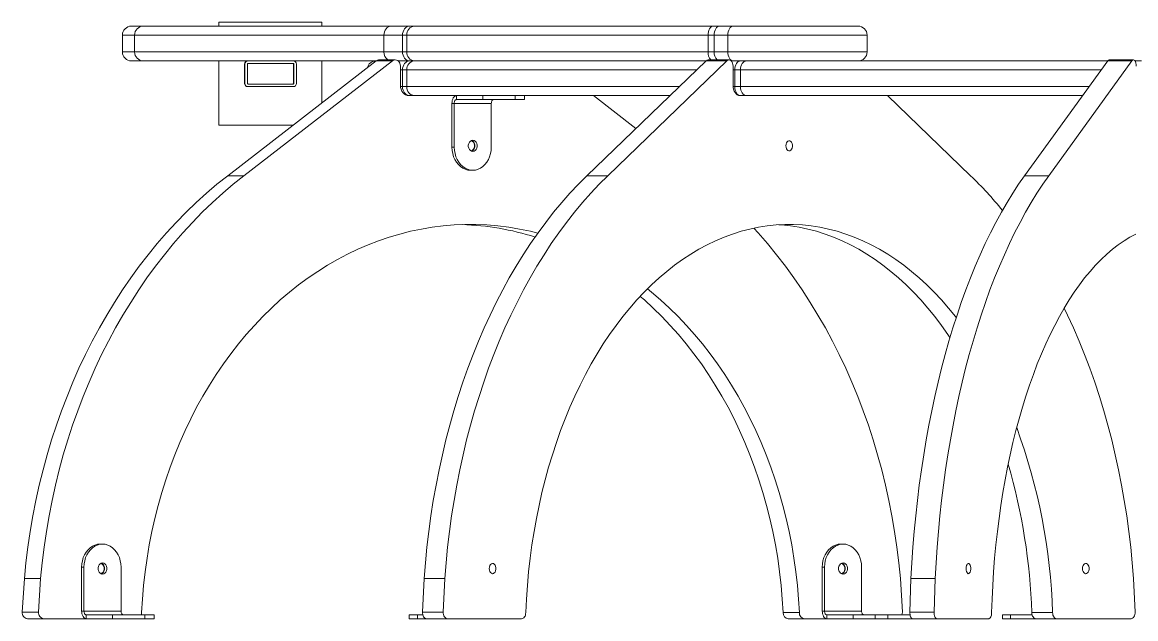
# Model space of a CAD drawing. Header units: millimetres. Extents: x -4714 to 4317, y -5309 to 4445.
# Drawn here: x -3223 to -2358, y 2419 to 2882 of the extents above; entities that cross this region are included whole.
import ezdxf

# ---------------------------------------------------------------- set-up
doc = ezdxf.new("R2010")
doc.units = ezdxf.units.MM

msp = doc.modelspace()

# ---------------------------------------------------------------- linework, layer by layer
at = {"color": 7, "linetype": 'Continuous', "lineweight": 15}
for p, q in [((-3070.365, 2879.131), (-3070.365, 2882.132)), ((-3070.365, 2882.132), (-3070.363, 2882.132)), ((-3070.363, 2879.131), (-3070.363, 2882.132)), ((-3070.363, 2882.132), (-2990.363, 2882.132)), ((-2990.363, 2882.132), (-2990.363, 2879.131)), ((-3138.258, 2879.131), (-3128.992, 2879.131)), ((-3128.992, 2879.131), (-2936.414, 2879.131)), ((-2936.414, 2879.131), (-2922.029, 2879.131)), ((-2922.029, 2879.131), (-2918.357, 2879.131)), ((-2918.357, 2879.131), (-2686.148, 2879.131)), ((-2686.148, 2879.131), (-2681.053, 2879.131)), ((-2681.053, 2879.131), (-2670.398, 2879.131)), ((-2670.398, 2879.131), (-2573.597, 2879.131)), ((-3145.258, 2872.132), (-3145.258, 2859.132)), ((-3135.874, 2872.132), (-3145.258, 2872.132)), ((-2942.014, 2872.132), (-3135.874, 2872.132)), ((-3135.874, 2872.132), (-3135.874, 2859.132)), ((-2927.629, 2872.132), (-2942.014, 2872.132)), ((-2942.014, 2872.132), (-2942.014, 2859.132)), ((-2924.252, 2872.132), (-2927.629, 2872.132)), ((-2927.629, 2872.132), (-2927.629, 2859.132)), ((-2690.223, 2872.132), (-2924.252, 2872.132)), ((-2924.252, 2872.132), (-2924.252, 2859.132)), ((-2685.538, 2872.132), (-2690.223, 2872.132)), ((-2690.223, 2872.132), (-2690.223, 2859.132)), ((-2674.883, 2872.132), (-2685.538, 2872.132)), ((-2685.538, 2872.132), (-2685.538, 2859.132)), ((-2674.883, 2872.132), (-2674.883, 2859.132)), ((-2674.883, 2872.132), (-2566.597, 2872.132)), ((-2566.597, 2859.132), (-2566.597, 2872.132)), ((-3145.258, 2859.132), (-3135.874, 2859.132)), ((-3135.874, 2859.132), (-2942.014, 2859.132)), ((-2942.014, 2859.132), (-2927.629, 2859.132)), ((-2927.629, 2859.132), (-2924.252, 2859.132)), ((-2924.252, 2859.132), (-2690.223, 2859.132)), ((-2690.223, 2859.132), (-2685.538, 2859.132)), ((-2685.538, 2859.132), (-2674.883, 2859.132)), ((-2674.883, 2859.132), (-2566.597, 2859.132)), ((-3128.992, 2852.132), (-3138.258, 2852.132)), ((-2947.97, 2852.132), (-3128.992, 2852.132)), ((-3070.365, 2802.131), (-3070.365, 2852.132)), ((-3070.363, 2802.131), (-3070.363, 2852.132)), ((-2947.993, 2852.113), (-3063.472, 2762.873)), ((-2935.392, 2852.113), (-3050.87, 2762.873)), ((-3050.034, 2849.631), (-3050.363, 2849.631)), ((-3050.363, 2849.631), (-3050.363, 2834.631)), ((-3050.034, 2849.631), (-3050.034, 2834.631)), ((-3048.034, 2849.631), (-3048.034, 2834.631)), ((-3012.534, 2850.131), (-3047.534, 2850.131)), ((-3012.034, 2849.631), (-3012.363, 2849.631)), ((-3012.363, 2834.631), (-3012.363, 2849.631)), ((-3012.034, 2834.631), (-3012.034, 2849.631)), ((-3010.034, 2834.631), (-3010.034, 2849.631)), ((-2990.363, 2852.132), (-2990.363, 2819.37)), ((-2947.993, 2852.113), (-2935.392, 2852.113)), ((-2933.212, 2852.92), (-2945.813, 2852.92)), ((-2922.029, 2852.132), (-2931.056, 2852.132)), ((-2929.212, 2847.92), (-2929.212, 2833.131)), ((-2918.357, 2852.132), (-2922.029, 2852.132)), ((-2691.771, 2852.132), (-2918.357, 2852.132)), ((-2691.789, 2852.113), (-2784.279, 2762.873)), ((-2675.666, 2852.113), (-2768.156, 2762.873)), ((-2691.789, 2852.113), (-2675.666, 2852.113)), ((-2673.92, 2852.92), (-2690.044, 2852.92)), ((-2670.398, 2852.132), (-2672.193, 2852.132)), ((-2672.193, 2852.132), (-2664.971, 2852.132)), ((-2670.716, 2847.92), (-2670.716, 2833.131)), ((-2664.971, 2852.132), (-2660.181, 2852.132)), ((-2660.181, 2852.132), (-2379.622, 2852.132)), ((-2379.635, 2852.113), (-2444.188, 2762.873)), ((-2360.852, 2852.113), (-2425.405, 2762.873)), ((-2379.635, 2852.113), (-2360.852, 2852.113)), ((-2359.633, 2852.92), (-2378.417, 2852.92)), ((-2358.428, 2852.132), (-2353.332, 2852.132)), ((-2927.629, 2845.131), (-2929.212, 2845.131)), ((-2924.252, 2845.131), (-2927.629, 2845.131)), ((-2927.629, 2832.132), (-2927.629, 2845.131)), ((-2924.252, 2845.131), (-2924.252, 2832.132)), ((-2699.025, 2845.131), (-2924.252, 2845.131)), ((-2669.456, 2845.131), (-2670.716, 2845.131)), ((-2665.051, 2845.131), (-2669.456, 2845.131)), ((-2669.456, 2832.132), (-2669.456, 2845.131)), ((-2665.051, 2845.131), (-2665.051, 2832.132)), ((-2384.685, 2845.131), (-2665.051, 2845.131)), ((-3050.034, 2834.631), (-3050.363, 2834.631)), ((-3047.534, 2832.132), (-3047.863, 2832.132)), ((-3047.534, 2834.132), (-3012.534, 2834.132)), ((-3047.534, 2832.132), (-3012.534, 2832.132)), ((-3012.034, 2834.631), (-3012.363, 2834.631)), ((-2929.162, 2832.132), (-2927.629, 2832.132)), ((-2927.629, 2832.132), (-2924.252, 2832.132)), ((-2924.252, 2832.132), (-2712.498, 2832.132)), ((-2670.676, 2832.132), (-2669.456, 2832.132)), ((-2669.456, 2832.132), (-2665.051, 2832.132)), ((-2665.051, 2832.132), (-2394.089, 2832.132)), ((-2922.029, 2825.131), (-2922.884, 2825.131)), ((-2885.615, 2825.131), (-2922.814, 2825.131)), ((-2918.357, 2825.131), (-2922.029, 2825.131)), ((-2719.753, 2825.131), (-2918.357, 2825.131)), ((-2885.615, 2825.131), (-2885.615, 2822.131)), ((-2865.213, 2825.131), (-2885.615, 2825.131)), ((-2865.213, 2822.131), (-2885.615, 2822.131)), ((-2865.213, 2825.131), (-2840.012, 2825.131)), ((-2865.213, 2822.131), (-2865.213, 2825.131)), ((-2840.012, 2822.131), (-2865.213, 2822.131)), ((-2840.012, 2825.131), (-2840.012, 2822.131)), ((-2840.012, 2825.131), (-2832.814, 2825.131)), ((-2832.814, 2822.131), (-2840.012, 2822.131)), ((-2832.814, 2822.131), (-2832.814, 2825.131)), ((-2826.817, 2825.131), (-2832.814, 2825.131)), ((-2779.325, 2825.131), (-2746.247, 2799.569)), ((-2664.971, 2825.131), (-2665.648, 2825.131)), ((-2588.705, 2825.131), (-2665.592, 2825.131)), ((-2660.181, 2825.131), (-2664.971, 2825.131)), ((-2399.153, 2825.131), (-2660.181, 2825.131)), ((-2550.668, 2825.131), (-2486.142, 2762.873)), ((-2399.55, 2825.131), (-2399.55, 2824.582)), ((-2399.55, 2825.131), (-2399.153, 2825.131)), ((-2887.415, 2819.131), (-2889.215, 2819.131)), ((-2889.215, 2819.131), (-2889.215, 2785.131)), ((-2858.616, 2819.131), (-2887.415, 2819.131)), ((-2887.415, 2819.131), (-2887.415, 2785.131)), ((-2858.616, 2819.131), (-2858.616, 2785.131)), ((-3070.365, 2802.131), (-3070.363, 2802.131)), ((-3012.67, 2802.131), (-3070.363, 2802.131)), ((-2889.215, 2785.131), (-2887.415, 2785.131)), ((-3063.472, 2762.873), (-3050.87, 2762.873)), ((-2873.015, 2767.131), (-2874.816, 2767.131)), ((-2784.279, 2762.873), (-2768.156, 2762.873)), ((-2444.188, 2762.873), (-2425.405, 2762.873)), ((-3160.769, 2476.652), (-3162.569, 2476.652)), ((-2585.263, 2476.652), (-2587.063, 2476.652)), ((-3176.968, 2424.652), (-3176.968, 2458.652)), ((-3175.168, 2458.652), (-3176.968, 2458.652)), ((-3175.168, 2424.652), (-3175.168, 2458.652)), ((-3146.369, 2424.652), (-3146.369, 2458.652)), ((-2599.662, 2458.652), (-2601.462, 2458.652)), ((-2601.462, 2424.652), (-2601.462, 2458.652)), ((-2599.662, 2424.652), (-2599.662, 2458.652)), ((-2570.863, 2424.652), (-2570.863, 2458.652)), ((-3221.497, 2449.797), (-3223.065, 2423.875)), ((-3221.497, 2449.797), (-3208.895, 2449.797)), ((-3208.895, 2449.797), (-3210.464, 2423.875)), ((-2910.845, 2449.797), (-2912.101, 2423.875)), ((-2910.845, 2449.797), (-2894.722, 2449.797)), ((-2894.722, 2449.797), (-2895.978, 2423.875)), ((-2540.736, 2449.797), (-2539.168, 2423.875)), ((-2532.525, 2449.797), (-2533.402, 2423.875)), ((-2532.525, 2449.797), (-2513.742, 2449.797)), ((-2513.742, 2449.797), (-2514.619, 2423.875)), ((-2359.576, 2449.797), (-2358.32, 2423.875)), ((-3223.065, 2423.875), (-3210.464, 2423.875)), ((-3176.968, 2424.652), (-3175.168, 2424.652)), ((-3175.168, 2424.652), (-3146.369, 2424.652)), ((-2912.101, 2423.875), (-2895.978, 2423.875)), ((-2631.85, 2423.365), (-2619.249, 2423.365)), ((-2601.462, 2424.652), (-2599.662, 2424.652)), ((-2599.662, 2424.652), (-2570.863, 2424.652)), ((-2533.402, 2423.875), (-2514.619, 2423.875)), ((-2438.582, 2423.365), (-2422.459, 2423.365)), ((-3219.069, 2418.652), (-3206.468, 2418.652)), ((-3206.468, 2418.652), (-3173.368, 2418.652)), ((-3173.368, 2421.652), (-3173.368, 2418.652)), ((-3152.966, 2421.652), (-3173.368, 2421.652)), ((-3152.966, 2418.652), (-3173.368, 2418.652)), ((-3152.966, 2418.652), (-3152.966, 2421.652)), ((-3152.966, 2421.652), (-3127.765, 2421.652)), ((-3127.765, 2418.652), (-3152.966, 2418.652)), ((-3127.765, 2418.652), (-3127.765, 2421.652)), ((-3127.765, 2421.652), (-3120.566, 2421.652)), ((-3120.566, 2418.652), (-3127.765, 2418.652)), ((-3120.566, 2418.652), (-3120.566, 2421.652)), ((-2922.452, 2421.652), (-2922.452, 2418.652)), ((-2922.452, 2421.652), (-2915.985, 2421.652)), ((-2915.985, 2418.652), (-2922.452, 2418.652)), ((-2915.985, 2421.652), (-2915.985, 2418.652)), ((-2915.985, 2421.652), (-2911.837, 2421.652)), ((-2915.985, 2418.652), (-2908.901, 2418.652)), ((-2908.901, 2418.652), (-2892.777, 2418.652)), ((-2892.777, 2418.652), (-2835.037, 2418.652)), ((-2615.256, 2418.652), (-2627.857, 2418.652)), ((-2597.862, 2418.652), (-2615.256, 2418.652)), ((-2597.862, 2421.652), (-2597.862, 2418.652)), ((-2577.46, 2421.652), (-2597.862, 2421.652)), ((-2577.46, 2418.652), (-2597.862, 2418.652)), ((-2577.46, 2418.652), (-2577.46, 2421.652)), ((-2577.46, 2421.652), (-2560.406, 2421.652)), ((-2560.406, 2418.652), (-2577.46, 2418.652)), ((-2560.406, 2421.652), (-2560.406, 2418.652)), ((-2560.406, 2421.652), (-2550.455, 2421.652)), ((-2550.455, 2418.652), (-2560.406, 2418.652)), ((-2550.455, 2421.652), (-2550.455, 2418.652)), ((-2550.455, 2421.652), (-2533.218, 2421.652)), ((-2550.455, 2418.652), (-2531.168, 2418.652)), ((-2531.168, 2418.652), (-2512.385, 2418.652)), ((-2512.385, 2418.652), (-2472.085, 2418.652)), ((-2461.515, 2421.652), (-2461.515, 2418.652)), ((-2461.515, 2421.652), (-2455.047, 2421.652)), ((-2455.047, 2418.652), (-2461.515, 2418.652)), ((-2455.047, 2421.652), (-2455.047, 2418.652)), ((-2455.047, 2421.652), (-2438.32, 2421.652)), ((-2455.047, 2418.652), (-2435.384, 2418.652)), ((-2419.261, 2418.652), (-2435.384, 2418.652)), ((-2361.52, 2418.652), (-2419.261, 2418.652))]:
    msp.add_line(p, q, dxfattribs=at)
at = {"color": 7, "linetype": 'Continuous', "lineweight": 15, "flags": 128}
for points in [[(-2942.014, 2872.132), (-2941.906, 2873.497), (-2941.587, 2874.81), (-2941.07, 2876.02), (-2940.374, 2877.081), (-2939.525, 2877.952), (-2938.557, 2878.599), (-2937.506, 2878.997), (-2936.414, 2879.131)], [(-2927.629, 2872.132), (-2927.521, 2873.497), (-2927.202, 2874.81), (-2926.685, 2876.02), (-2925.989, 2877.081), (-2925.14, 2877.952), (-2924.172, 2878.599), (-2923.121, 2878.997), (-2922.029, 2879.131)], [(-2690.223, 2872.132), (-2690.145, 2873.497), (-2689.913, 2874.81), (-2689.537, 2876.02), (-2689.03, 2877.081), (-2688.412, 2877.952), (-2687.708, 2878.599), (-2686.943, 2878.997), (-2686.148, 2879.131)], [(-2685.538, 2872.132), (-2685.452, 2873.497), (-2685.196, 2874.81), (-2684.782, 2876.02), (-2684.224, 2877.081), (-2683.544, 2877.952), (-2682.769, 2878.599), (-2681.928, 2878.997), (-2681.053, 2879.131)], [(-2674.883, 2872.132), (-2674.796, 2873.497), (-2674.541, 2874.81), (-2674.127, 2876.02), (-2673.569, 2877.081), (-2672.889, 2877.952), (-2672.114, 2878.599), (-2671.273, 2878.997), (-2670.398, 2879.131)], [(-2922.029, 2852.132), (-2923.121, 2852.266), (-2924.172, 2852.664), (-2925.14, 2853.311), (-2925.989, 2854.182), (-2926.685, 2855.243), (-2927.202, 2856.453), (-2927.521, 2857.766), (-2927.629, 2859.132)], [(-2674.883, 2859.132), (-2674.796, 2857.766), (-2674.541, 2856.453), (-2674.127, 2855.243), (-2673.569, 2854.182), (-2672.889, 2853.311), (-2672.114, 2852.664), (-2671.273, 2852.266), (-2670.398, 2852.132)], [(-2935.392, 2852.113), (-2934.424, 2852.685), (-2933.37, 2852.916), (-2932.305, 2852.79), (-2931.304, 2852.314), (-2930.44, 2851.525), (-2929.775, 2850.477), (-2929.355, 2849.246), (-2929.212, 2847.92)], [(-2922.029, 2852.132), (-2923.121, 2851.997), (-2924.172, 2851.599), (-2925.14, 2850.952), (-2925.989, 2850.081), (-2926.685, 2849.021), (-2927.202, 2847.81), (-2927.521, 2846.497), (-2927.629, 2845.131)], [(-2675.666, 2852.113), (-2674.891, 2852.685), (-2674.047, 2852.916), (-2673.193, 2852.79), (-2672.392, 2852.314), (-2671.7, 2851.525), (-2671.167, 2850.477), (-2670.831, 2849.246), (-2670.716, 2847.92)], [(-2664.971, 2852.132), (-2665.846, 2851.997), (-2666.687, 2851.599), (-2667.463, 2850.952), (-2668.142, 2850.081), (-2668.7, 2849.021), (-2669.115, 2847.81), (-2669.37, 2846.497), (-2669.456, 2845.131)], [(-2660.181, 2852.132), (-2661.131, 2851.997), (-2662.045, 2851.599), (-2662.887, 2850.952), (-2663.625, 2850.081), (-2664.23, 2849.021), (-2664.68, 2847.81), (-2664.958, 2846.497), (-2665.051, 2845.131)], [(-2360.852, 2852.113), (-2360.311, 2852.685), (-2359.721, 2852.916), (-2359.126, 2852.79), (-2358.567, 2852.314), (-2358.083, 2851.525), (-2357.712, 2850.477), (-2357.477, 2849.246), (-2357.397, 2847.92)], [(-2929.212, 2833.131), (-2929.09, 2831.57), (-2928.726, 2830.07), (-2928.135, 2828.687), (-2927.339, 2827.474), (-2926.369, 2826.479), (-2925.263, 2825.74), (-2924.063, 2825.285), (-2922.814, 2825.131)], [(-2927.629, 2832.132), (-2927.521, 2830.766), (-2927.202, 2829.453), (-2926.685, 2828.242), (-2925.989, 2827.182), (-2925.14, 2826.311), (-2924.172, 2825.664), (-2923.121, 2825.266), (-2922.029, 2825.131)], [(-2670.716, 2833.131), (-2670.618, 2831.57), (-2670.327, 2830.07), (-2669.853, 2828.687), (-2669.216, 2827.474), (-2668.439, 2826.479), (-2667.553, 2825.74), (-2666.592, 2825.285), (-2665.592, 2825.131)], [(-2669.456, 2832.132), (-2669.37, 2830.766), (-2669.115, 2829.453), (-2668.7, 2828.242), (-2668.142, 2827.182), (-2667.463, 2826.311), (-2666.687, 2825.664), (-2665.846, 2825.266), (-2664.971, 2825.131)], [(-2665.051, 2832.132), (-2664.958, 2830.766), (-2664.68, 2829.453), (-2664.23, 2828.242), (-2663.625, 2827.182), (-2662.887, 2826.311), (-2662.045, 2825.664), (-2661.131, 2825.266), (-2660.181, 2825.131)], [(-2885.615, 2825.131), (-2886.317, 2825.016), (-2886.992, 2824.674), (-2887.615, 2824.12), (-2888.16, 2823.374), (-2888.608, 2822.464), (-2888.941, 2821.427), (-2889.146, 2820.302), (-2889.215, 2819.131)], [(-2885.615, 2822.131), (-2885.966, 2822.073), (-2886.303, 2821.903), (-2886.615, 2821.625), (-2886.888, 2821.252), (-2887.111, 2820.798), (-2887.278, 2820.279), (-2887.38, 2819.716), (-2887.415, 2819.131)], [(-2856.816, 2822.131), (-2857.167, 2822.073), (-2857.505, 2821.903), (-2857.816, 2821.625), (-2858.089, 2821.252), (-2858.313, 2820.798), (-2858.479, 2820.279), (-2858.582, 2819.716), (-2858.616, 2819.131)], [(-2873.015, 2790.531), (-2872.024, 2790.353), (-2871.113, 2789.833), (-2870.355, 2789.012), (-2869.814, 2787.959), (-2869.531, 2786.757), (-2869.531, 2785.505), (-2869.814, 2784.303), (-2870.355, 2783.25), (-2871.113, 2782.43), (-2872.024, 2781.909), (-2873.015, 2781.731), (-2874.007, 2781.909), (-2874.918, 2782.43), (-2875.676, 2783.25), (-2876.217, 2784.303), (-2876.499, 2785.505), (-2876.499, 2786.757), (-2876.217, 2787.959), (-2875.676, 2789.012), (-2874.918, 2789.833), (-2874.007, 2790.353), (-2873.015, 2790.531)], [(-2874.513, 2790.113), (-2874.104, 2790.031), (-2873.216, 2789.595), (-2872.47, 2788.852), (-2871.933, 2787.867), (-2871.652, 2786.727), (-2871.652, 2785.535), (-2871.933, 2784.396), (-2872.47, 2783.41), (-2873.216, 2782.667), (-2874.104, 2782.231), (-2874.513, 2782.149)], [(-2873.916, 2790.385), (-2873.824, 2790.353), (-2872.913, 2789.833), (-2872.155, 2789.012), (-2871.614, 2787.959), (-2871.332, 2786.757), (-2871.332, 2785.505), (-2871.614, 2784.303), (-2872.155, 2783.25), (-2872.913, 2782.43), (-2873.824, 2781.909), (-2873.916, 2781.877)], [(-2629.712, 2786.131), (-2629.598, 2787.31), (-2629.266, 2788.384), (-2628.747, 2789.258), (-2628.085, 2789.855), (-2627.34, 2790.12), (-2626.578, 2790.031), (-2625.867, 2789.595), (-2625.27, 2788.852), (-2624.84, 2787.867), (-2624.614, 2786.727), (-2624.614, 2785.535), (-2624.84, 2784.396), (-2625.27, 2783.41), (-2625.867, 2782.667), (-2626.578, 2782.231), (-2627.34, 2782.142), (-2628.085, 2782.408), (-2628.747, 2783.004), (-2629.266, 2783.878), (-2629.598, 2784.952), (-2629.712, 2786.131)], [(-2874.816, 2767.131), (-2876.865, 2767.314), (-2878.872, 2767.86), (-2880.797, 2768.758), (-2882.601, 2769.988), (-2884.245, 2771.528), (-2885.698, 2773.344), (-2886.929, 2775.399), (-2887.914, 2777.654), (-2888.632, 2780.06), (-2889.068, 2782.569), (-2889.215, 2785.131)], [(-2887.415, 2785.131), (-2887.268, 2782.569), (-2886.832, 2780.06), (-2886.113, 2777.654), (-2885.129, 2775.399), (-2883.898, 2773.344), (-2882.445, 2771.528), (-2880.8, 2769.988), (-2878.997, 2768.758), (-2877.072, 2767.86), (-2875.065, 2767.314), (-2873.015, 2767.131)], [(-2873.015, 2767.131), (-2870.966, 2767.314), (-2868.959, 2767.86), (-2867.034, 2768.758), (-2865.231, 2769.988), (-2863.586, 2771.528), (-2862.133, 2773.344), (-2860.902, 2775.399), (-2859.917, 2777.654), (-2859.2, 2780.06), (-2858.763, 2782.569), (-2858.616, 2785.131)], [(-3063.472, 2762.873), (-3071.805, 2756.218), (-3079.978, 2749.26), (-3087.985, 2742.006), (-3095.818, 2734.462), (-3103.472, 2726.634), (-3110.939, 2718.53), (-3118.212, 2710.155), (-3125.287, 2701.518), (-3132.156, 2692.626), (-3138.813, 2683.486), (-3145.254, 2674.106), (-3151.472, 2664.494), (-3157.463, 2654.659), (-3163.22, 2644.609), (-3168.74, 2634.352), (-3174.016, 2623.898), (-3179.046, 2613.255), (-3183.824, 2602.433), (-3188.347, 2591.44), (-3192.61, 2580.286), (-3196.61, 2568.981), (-3200.343, 2557.534), (-3203.806, 2545.956), (-3206.997, 2534.256), (-3209.913, 2522.444), (-3212.55, 2510.53), (-3214.907, 2498.525), (-3216.982, 2486.439), (-3218.773, 2474.282), (-3220.278, 2462.064), (-3221.497, 2449.797)], [(-3050.87, 2762.873), (-3059.203, 2756.218), (-3067.377, 2749.26), (-3075.384, 2742.006), (-3083.217, 2734.462), (-3090.871, 2726.634), (-3098.337, 2718.53), (-3105.611, 2710.155), (-3112.685, 2701.518), (-3119.554, 2692.626), (-3126.212, 2683.486), (-3132.653, 2674.106), (-3138.871, 2664.494), (-3144.861, 2654.659), (-3150.619, 2644.609), (-3156.138, 2634.352), (-3161.415, 2623.898), (-3166.445, 2613.255), (-3171.223, 2602.433), (-3175.745, 2591.44), (-3180.008, 2580.286), (-3184.008, 2568.981), (-3187.742, 2557.534), (-3191.205, 2545.956), (-3194.396, 2534.256), (-3197.311, 2522.444), (-3199.949, 2510.53), (-3202.306, 2498.525), (-3204.381, 2486.439), (-3206.172, 2474.282), (-3207.677, 2462.064), (-3208.895, 2449.797)], [(-2784.279, 2762.873), (-2790.953, 2756.218), (-2797.499, 2749.26), (-2803.912, 2742.006), (-2810.186, 2734.462), (-2816.316, 2726.634), (-2822.297, 2718.53), (-2828.122, 2710.155), (-2833.788, 2701.518), (-2839.29, 2692.626), (-2844.622, 2683.486), (-2849.781, 2674.106), (-2854.761, 2664.494), (-2859.559, 2654.659), (-2864.17, 2644.609), (-2868.591, 2634.352), (-2872.817, 2623.898), (-2876.845, 2613.255), (-2880.672, 2602.433), (-2884.295, 2591.44), (-2887.709, 2580.286), (-2890.913, 2568.981), (-2893.903, 2557.534), (-2896.677, 2545.956), (-2899.232, 2534.256), (-2901.567, 2522.444), (-2903.68, 2510.53), (-2905.568, 2498.525), (-2907.229, 2486.439), (-2908.664, 2474.282), (-2909.869, 2462.064), (-2910.845, 2449.797)], [(-2768.156, 2762.873), (-2774.83, 2756.218), (-2781.376, 2749.26), (-2787.789, 2742.006), (-2794.063, 2734.462), (-2800.193, 2726.634), (-2806.173, 2718.53), (-2811.999, 2710.155), (-2817.665, 2701.518), (-2823.166, 2692.626), (-2828.499, 2683.486), (-2833.657, 2674.106), (-2838.638, 2664.494), (-2843.435, 2654.659), (-2848.047, 2644.609), (-2852.467, 2634.352), (-2856.694, 2623.898), (-2860.722, 2613.255), (-2864.549, 2602.433), (-2868.171, 2591.44), (-2871.586, 2580.286), (-2874.789, 2568.981), (-2877.779, 2557.534), (-2880.553, 2545.956), (-2883.109, 2534.256), (-2885.444, 2522.444), (-2887.556, 2510.53), (-2889.444, 2498.525), (-2891.106, 2486.439), (-2892.54, 2474.282), (-2893.746, 2462.064), (-2894.722, 2449.797)], [(-2444.188, 2762.873), (-2448.846, 2756.218), (-2453.415, 2749.26), (-2457.891, 2742.006), (-2462.27, 2734.462), (-2466.549, 2726.634), (-2470.723, 2718.53), (-2474.789, 2710.155), (-2478.743, 2701.518), (-2482.583, 2692.626), (-2486.305, 2683.486), (-2489.905, 2674.106), (-2493.381, 2664.494), (-2496.73, 2654.659), (-2499.948, 2644.609), (-2503.034, 2634.352), (-2505.984, 2623.898), (-2508.795, 2613.255), (-2511.466, 2602.433), (-2513.994, 2591.44), (-2516.377, 2580.286), (-2518.613, 2568.981), (-2520.7, 2557.534), (-2522.636, 2545.956), (-2524.42, 2534.256), (-2526.05, 2522.444), (-2527.524, 2510.53), (-2528.842, 2498.525), (-2530.002, 2486.439), (-2531.003, 2474.282), (-2531.844, 2462.064), (-2532.525, 2449.797)], [(-2425.405, 2762.873), (-2430.063, 2756.218), (-2434.632, 2749.26), (-2439.108, 2742.006), (-2443.487, 2734.462), (-2447.765, 2726.634), (-2451.939, 2718.53), (-2456.005, 2710.155), (-2459.96, 2701.518), (-2463.8, 2692.626), (-2467.521, 2683.486), (-2471.122, 2674.106), (-2474.598, 2664.494), (-2477.947, 2654.659), (-2481.165, 2644.609), (-2484.251, 2634.352), (-2487.2, 2623.898), (-2490.012, 2613.255), (-2492.683, 2602.433), (-2495.211, 2591.44), (-2497.594, 2580.286), (-2499.83, 2568.981), (-2501.917, 2557.534), (-2503.853, 2545.956), (-2505.637, 2534.256), (-2507.267, 2522.444), (-2508.741, 2510.53), (-2510.059, 2498.525), (-2511.219, 2486.439), (-2512.219, 2474.282), (-2513.061, 2462.064), (-2513.742, 2449.797)], [(-3130.382, 2423.365), (-3129.753, 2433.98), (-3128.842, 2444.562), (-3127.65, 2455.101), (-3126.178, 2465.585), (-3124.428, 2476.001), (-3122.401, 2486.339), (-3120.101, 2496.588), (-3117.53, 2506.734), (-3114.69, 2516.769), (-3111.585, 2526.679), (-3108.218, 2536.455), (-3104.592, 2546.086), (-3100.712, 2555.561), (-3096.583, 2564.869), (-3092.208, 2574), (-3087.592, 2582.944), (-3082.742, 2591.692), (-3077.661, 2600.233), (-3072.355, 2608.558), (-3066.831, 2616.657), (-3061.095, 2624.523), (-3055.153, 2632.146), (-3049.011, 2639.518), (-3042.676, 2646.63), (-3036.156, 2653.475), (-3029.457, 2660.045), (-3022.587, 2666.333), (-3015.553, 2672.332), (-3008.364, 2678.035), (-3001.027, 2683.436), (-2993.551, 2688.529), (-2985.943, 2693.308), (-2978.212, 2697.769), (-2970.367, 2701.905), (-2962.416, 2705.714), (-2954.368, 2709.189), (-2946.232, 2712.328), (-2938.017, 2715.127), (-2929.733, 2717.583), (-2921.387, 2719.693), (-2912.99, 2721.456), (-2904.551, 2722.868), (-2896.079, 2723.928), (-2887.583, 2724.636), (-2879.073, 2724.99), (-2870.558, 2724.99), (-2862.049, 2724.636), (-2853.553, 2723.928), (-2845.081, 2722.868), (-2836.641, 2721.456), (-2828.244, 2719.693), (-2822.479, 2718.274)], [(-2831.838, 2423.365), (-2831.335, 2433.98), (-2830.605, 2444.562), (-2829.65, 2455.101), (-2828.471, 2465.585), (-2827.07, 2476.001), (-2825.447, 2486.339), (-2823.605, 2496.588), (-2821.545, 2506.734), (-2819.27, 2516.769), (-2816.783, 2526.679), (-2814.086, 2536.455), (-2811.183, 2546.086), (-2808.075, 2555.561), (-2804.768, 2564.869), (-2801.264, 2574), (-2797.567, 2582.944), (-2793.682, 2591.692), (-2789.612, 2600.233), (-2785.363, 2608.558), (-2780.939, 2616.657), (-2776.345, 2624.523), (-2771.585, 2632.146), (-2766.666, 2639.518), (-2761.592, 2646.63), (-2756.37, 2653.475), (-2751.005, 2660.045), (-2745.502, 2666.333), (-2739.869, 2672.332), (-2734.111, 2678.035), (-2728.235, 2683.436), (-2722.247, 2688.529), (-2716.153, 2693.308), (-2709.962, 2697.769), (-2703.678, 2701.905), (-2697.31, 2705.714), (-2690.864, 2709.189), (-2684.348, 2712.328), (-2677.769, 2715.127), (-2671.133, 2717.583), (-2664.449, 2719.693), (-2657.723, 2721.456), (-2650.964, 2722.868), (-2644.179, 2723.928), (-2637.374, 2724.636), (-2630.559, 2724.99), (-2623.739, 2724.99), (-2616.923, 2724.636), (-2610.119, 2723.928), (-2603.333, 2722.868), (-2596.574, 2721.456), (-2589.849, 2719.693), (-2583.164, 2717.583), (-2576.529, 2715.127), (-2569.949, 2712.328), (-2563.433, 2709.189), (-2556.987, 2705.714), (-2550.619, 2701.905), (-2544.336, 2697.769), (-2538.144, 2693.308), (-2532.051, 2688.529), (-2526.062, 2683.436), (-2520.186, 2678.035), (-2514.428, 2672.332), (-2508.795, 2666.333), (-2503.293, 2660.045), (-2497.927, 2653.475), (-2497.357, 2652.75)], [(-2654.581, 2722.157), (-2651.294, 2718.53), (-2644.02, 2710.155), (-2636.946, 2701.518), (-2630.077, 2692.626), (-2623.419, 2683.486), (-2616.978, 2674.106), (-2610.76, 2664.494), (-2604.77, 2654.659), (-2599.012, 2644.609), (-2593.493, 2634.352), (-2588.216, 2623.898), (-2583.187, 2613.255), (-2578.408, 2602.433), (-2573.886, 2591.44), (-2569.623, 2580.286), (-2565.623, 2568.981), (-2561.89, 2557.534), (-2558.426, 2545.956), (-2555.235, 2534.256), (-2552.32, 2522.444), (-2549.682, 2510.53), (-2547.325, 2498.525), (-2545.25, 2486.439), (-2543.46, 2474.282), (-2541.954, 2462.064), (-2540.736, 2449.797)], [(-2635.211, 2724.786), (-2633.047, 2724.636), (-2626.242, 2723.928), (-2619.457, 2722.868), (-2612.697, 2721.456), (-2605.972, 2719.693), (-2599.288, 2717.583), (-2592.652, 2715.127), (-2586.073, 2712.328), (-2579.556, 2709.189), (-2573.111, 2705.714), (-2566.743, 2701.905), (-2560.459, 2697.769), (-2554.267, 2693.308), (-2548.174, 2688.529), (-2542.186, 2683.436), (-2536.31, 2678.035), (-2530.552, 2672.332), (-2524.918, 2666.333), (-2519.416, 2660.045), (-2514.051, 2653.475), (-2508.828, 2646.63), (-2503.755, 2639.518), (-2502.189, 2637.225)], [(-2469.852, 2423.365), (-2469.501, 2433.98), (-2468.992, 2444.562), (-2468.325, 2455.101), (-2467.502, 2465.585), (-2466.524, 2476.001), (-2465.391, 2486.339), (-2464.106, 2496.588), (-2462.668, 2506.734), (-2461.081, 2516.769), (-2459.345, 2526.679), (-2457.463, 2536.455), (-2455.436, 2546.086), (-2453.267, 2555.561), (-2450.959, 2564.869), (-2448.513, 2574), (-2445.933, 2582.944), (-2443.221, 2591.692), (-2440.381, 2600.233), (-2437.415, 2608.558), (-2434.327, 2616.657), (-2431.121, 2624.523), (-2427.799, 2632.146), (-2424.365, 2639.518), (-2420.824, 2646.63), (-2417.179, 2653.475), (-2413.435, 2660.045), (-2409.594, 2666.333), (-2405.663, 2672.332), (-2401.644, 2678.035), (-2397.542, 2683.436), (-2393.363, 2688.529), (-2389.11, 2693.308), (-2384.789, 2697.769), (-2380.403, 2701.905), (-2375.958, 2705.714), (-2371.459, 2709.189), (-2366.911, 2712.328), (-2362.319, 2715.127), (-2357.688, 2717.583)], [(-2737.294, 2674.935), (-2734.078, 2672.332), (-2727.045, 2666.333), (-2720.175, 2660.045), (-2713.476, 2653.475), (-2706.955, 2646.63), (-2700.621, 2639.518), (-2694.479, 2632.146), (-2688.536, 2624.523), (-2682.8, 2616.657), (-2677.276, 2608.558), (-2671.971, 2600.233), (-2666.89, 2591.692), (-2662.039, 2582.944), (-2657.424, 2574), (-2653.049, 2564.869), (-2648.919, 2555.561), (-2645.039, 2546.086), (-2641.414, 2536.455), (-2638.047, 2526.679), (-2634.941, 2516.769), (-2632.101, 2506.734), (-2629.53, 2496.588), (-2627.23, 2486.339), (-2625.204, 2476.001), (-2623.454, 2465.585), (-2621.982, 2455.101), (-2620.79, 2444.562), (-2619.879, 2433.98), (-2619.249, 2423.365)], [(-2742.898, 2669.16), (-2739.646, 2666.333), (-2732.776, 2660.045), (-2726.077, 2653.475), (-2719.557, 2646.63), (-2713.222, 2639.518), (-2707.08, 2632.146), (-2701.138, 2624.523), (-2695.401, 2616.657), (-2689.877, 2608.558), (-2684.572, 2600.233), (-2679.491, 2591.692), (-2674.64, 2582.944), (-2670.025, 2574), (-2665.65, 2564.869), (-2661.52, 2555.561), (-2657.64, 2546.086), (-2654.015, 2536.455), (-2650.648, 2526.679), (-2647.542, 2516.769), (-2644.702, 2506.734), (-2642.131, 2496.588), (-2639.831, 2486.339), (-2637.805, 2476.001), (-2636.055, 2465.585), (-2634.583, 2455.101), (-2633.391, 2444.562), (-2632.48, 2433.98), (-2631.85, 2423.365)], [(-2413.445, 2660.028), (-2410.862, 2654.659), (-2406.251, 2644.609), (-2401.83, 2634.352), (-2397.604, 2623.898), (-2393.575, 2613.255), (-2389.749, 2602.433), (-2386.126, 2591.44), (-2382.712, 2580.286), (-2379.508, 2568.981), (-2376.518, 2557.534), (-2373.744, 2545.956), (-2371.188, 2534.256), (-2368.853, 2522.444), (-2366.741, 2510.53), (-2364.853, 2498.525), (-2363.191, 2486.439), (-2361.757, 2474.282), (-2360.551, 2462.064), (-2359.576, 2449.797)], [(-3176.968, 2458.652), (-3176.821, 2461.213), (-3176.385, 2463.723), (-3175.667, 2466.129), (-3174.682, 2468.383), (-3173.451, 2470.439), (-3171.998, 2472.255), (-3170.353, 2473.794), (-3168.55, 2475.025), (-3166.626, 2475.922), (-3164.618, 2476.468), (-3162.569, 2476.652)], [(-3160.769, 2476.652), (-3162.818, 2476.468), (-3164.825, 2475.922), (-3166.75, 2475.025), (-3168.553, 2473.794), (-3170.198, 2472.255), (-3171.651, 2470.439), (-3172.882, 2468.383), (-3173.867, 2466.129), (-3174.584, 2463.723), (-3175.021, 2461.213), (-3175.168, 2458.652)], [(-3146.369, 2458.652), (-3146.516, 2461.213), (-3146.953, 2463.723), (-3147.671, 2466.129), (-3148.655, 2468.383), (-3149.886, 2470.439), (-3151.339, 2472.255), (-3152.984, 2473.794), (-3154.787, 2475.025), (-3156.712, 2475.922), (-3158.719, 2476.468), (-3160.769, 2476.652)], [(-2601.462, 2458.652), (-2601.315, 2461.213), (-2600.878, 2463.723), (-2600.161, 2466.129), (-2599.176, 2468.383), (-2597.945, 2470.439), (-2596.492, 2472.255), (-2594.847, 2473.794), (-2593.044, 2475.025), (-2591.119, 2475.922), (-2589.112, 2476.468), (-2587.063, 2476.652)], [(-2585.263, 2476.652), (-2587.312, 2476.468), (-2589.319, 2475.922), (-2591.244, 2475.025), (-2593.047, 2473.794), (-2594.692, 2472.255), (-2596.145, 2470.439), (-2597.376, 2468.383), (-2598.361, 2466.129), (-2599.078, 2463.723), (-2599.515, 2461.213), (-2599.662, 2458.652)], [(-2570.863, 2458.652), (-2571.01, 2461.213), (-2571.446, 2463.723), (-2572.165, 2466.129), (-2573.149, 2468.383), (-2574.38, 2470.439), (-2575.833, 2472.255), (-2577.478, 2473.794), (-2579.281, 2475.025), (-2581.206, 2475.922), (-2583.213, 2476.468), (-2585.263, 2476.652)], [(-3160.769, 2453.252), (-3161.76, 2453.43), (-3162.672, 2453.95), (-3163.429, 2454.77), (-3163.97, 2455.824), (-3164.253, 2457.025), (-3164.253, 2458.278), (-3163.97, 2459.479), (-3163.429, 2460.533), (-3162.672, 2461.353), (-3161.76, 2461.873), (-3160.769, 2462.052), (-3159.777, 2461.873), (-3158.865, 2461.353), (-3158.108, 2460.533), (-3157.567, 2459.479), (-3157.285, 2458.278), (-3157.285, 2457.025), (-3157.567, 2455.824), (-3158.108, 2454.77), (-3158.865, 2453.95), (-3159.777, 2453.43), (-3160.769, 2453.252)], [(-3162.266, 2461.634), (-3161.857, 2461.551), (-3160.969, 2461.116), (-3160.223, 2460.372), (-3159.686, 2459.387), (-3159.405, 2458.248), (-3159.405, 2457.055), (-3159.686, 2455.916), (-3160.223, 2454.931), (-3160.969, 2454.187), (-3161.857, 2453.752), (-3162.266, 2453.669)], [(-3161.669, 2461.905), (-3161.577, 2461.873), (-3160.666, 2461.353), (-3159.909, 2460.533), (-3159.367, 2459.479), (-3159.085, 2458.278), (-3159.085, 2457.025), (-3159.367, 2455.824), (-3159.909, 2454.77), (-3160.666, 2453.95), (-3161.577, 2453.43), (-3161.669, 2453.398)], [(-2860.18, 2457.652), (-2860.067, 2458.831), (-2859.735, 2459.905), (-2859.216, 2460.779), (-2858.554, 2461.375), (-2857.809, 2461.64), (-2857.047, 2461.551), (-2856.336, 2461.116), (-2855.739, 2460.372), (-2855.309, 2459.387), (-2855.083, 2458.248), (-2855.083, 2457.055), (-2855.309, 2455.916), (-2855.739, 2454.931), (-2856.336, 2454.187), (-2857.047, 2453.752), (-2857.809, 2453.663), (-2858.554, 2453.928), (-2859.216, 2454.524), (-2859.735, 2455.398), (-2860.067, 2456.473), (-2860.18, 2457.652)], [(-2585.263, 2453.252), (-2586.254, 2453.43), (-2587.165, 2453.95), (-2587.923, 2454.77), (-2588.464, 2455.824), (-2588.747, 2457.025), (-2588.747, 2458.278), (-2588.464, 2459.479), (-2587.923, 2460.533), (-2587.165, 2461.353), (-2586.254, 2461.873), (-2585.263, 2462.052), (-2584.271, 2461.873), (-2583.359, 2461.353), (-2582.602, 2460.533), (-2582.061, 2459.479), (-2581.779, 2458.278), (-2581.779, 2457.025), (-2582.061, 2455.824), (-2582.602, 2454.77), (-2583.359, 2453.95), (-2584.271, 2453.43), (-2585.263, 2453.252)], [(-2586.76, 2461.634), (-2586.351, 2461.551), (-2585.463, 2461.116), (-2584.717, 2460.372), (-2584.18, 2459.387), (-2583.899, 2458.248), (-2583.899, 2457.055), (-2584.18, 2455.916), (-2584.717, 2454.931), (-2585.463, 2454.187), (-2586.351, 2453.752), (-2586.76, 2453.669)], [(-2586.163, 2461.905), (-2586.071, 2461.873), (-2585.16, 2461.353), (-2584.403, 2460.533), (-2583.861, 2459.479), (-2583.579, 2458.278), (-2583.579, 2457.025), (-2583.861, 2455.824), (-2584.403, 2454.77), (-2585.16, 2453.95), (-2586.071, 2453.43), (-2586.163, 2453.398)], [(-2489.634, 2457.652), (-2489.554, 2458.831), (-2489.323, 2459.905), (-2488.96, 2460.779), (-2488.499, 2461.375), (-2487.979, 2461.64), (-2487.447, 2461.551), (-2486.951, 2461.116), (-2486.534, 2460.372), (-2486.233, 2459.387), (-2486.076, 2458.248), (-2486.076, 2457.055), (-2486.233, 2455.916), (-2486.534, 2454.931), (-2486.951, 2454.187), (-2487.447, 2453.752), (-2487.979, 2453.663), (-2488.499, 2453.928), (-2488.96, 2454.524), (-2489.323, 2455.398), (-2489.554, 2456.473), (-2489.634, 2457.652)], [(-2399.243, 2457.652), (-2399.129, 2458.831), (-2398.797, 2459.905), (-2398.278, 2460.779), (-2397.616, 2461.375), (-2396.871, 2461.64), (-2396.11, 2461.551), (-2395.398, 2461.116), (-2394.801, 2460.372), (-2394.371, 2459.387), (-2394.145, 2458.248), (-2394.145, 2457.055), (-2394.371, 2455.916), (-2394.801, 2454.931), (-2395.398, 2454.187), (-2396.11, 2453.752), (-2396.871, 2453.663), (-2397.616, 2453.928), (-2398.278, 2454.524), (-2398.797, 2455.398), (-2399.129, 2456.473), (-2399.243, 2457.652)], [(-3173.368, 2418.652), (-3174.07, 2418.767), (-3174.745, 2419.108), (-3175.368, 2419.663), (-3175.913, 2420.409), (-3176.361, 2421.318), (-3176.694, 2422.355), (-3176.899, 2423.481), (-3176.968, 2424.652)], [(-3173.368, 2421.652), (-3173.719, 2421.709), (-3174.057, 2421.88), (-3174.368, 2422.157), (-3174.64, 2422.53), (-3174.864, 2422.985), (-3175.031, 2423.504), (-3175.133, 2424.066), (-3175.168, 2424.652)], [(-3144.569, 2421.652), (-3144.92, 2421.709), (-3145.258, 2421.88), (-3145.569, 2422.157), (-3145.842, 2422.53), (-3146.066, 2422.985), (-3146.232, 2423.504), (-3146.335, 2424.066), (-3146.369, 2424.652)], [(-3130.709, 2421.652), (-3130.496, 2422.431), (-3130.382, 2423.365)], [(-2912.101, 2423.875), (-2912.065, 2422.868), (-2911.9, 2421.894), (-2911.613, 2420.991), (-2911.216, 2420.196), (-2910.725, 2419.541), (-2910.16, 2419.054), (-2909.544, 2418.753), (-2908.901, 2418.652)], [(-2895.978, 2423.875), (-2895.942, 2422.868), (-2895.777, 2421.894), (-2895.49, 2420.991), (-2895.093, 2420.196), (-2894.602, 2419.541), (-2894.036, 2419.054), (-2893.42, 2418.753), (-2892.777, 2418.652)], [(-2835.037, 2418.652), (-2834.434, 2418.741), (-2833.853, 2419.005), (-2833.314, 2419.435), (-2832.837, 2420.016), (-2832.438, 2420.727), (-2832.132, 2421.541), (-2831.93, 2422.431), (-2831.838, 2423.365)], [(-2597.862, 2418.652), (-2598.564, 2418.767), (-2599.239, 2419.108), (-2599.862, 2419.663), (-2600.407, 2420.409), (-2600.855, 2421.318), (-2601.188, 2422.355), (-2601.393, 2423.481), (-2601.462, 2424.652)], [(-2597.862, 2421.652), (-2598.213, 2421.709), (-2598.55, 2421.88), (-2598.862, 2422.157), (-2599.134, 2422.53), (-2599.358, 2422.985), (-2599.525, 2423.504), (-2599.627, 2424.066), (-2599.662, 2424.652)], [(-2569.063, 2421.652), (-2569.414, 2421.709), (-2569.752, 2421.88), (-2570.063, 2422.157), (-2570.336, 2422.53), (-2570.56, 2422.985), (-2570.726, 2423.504), (-2570.829, 2424.066), (-2570.863, 2424.652)], [(-2533.402, 2423.875), (-2533.377, 2422.868), (-2533.262, 2421.894), (-2533.061, 2420.991), (-2532.784, 2420.196), (-2532.441, 2419.541), (-2532.047, 2419.054), (-2531.617, 2418.753), (-2531.168, 2418.652)], [(-2514.619, 2423.875), (-2514.593, 2422.868), (-2514.478, 2421.894), (-2514.278, 2420.991), (-2514.001, 2420.196), (-2513.658, 2419.541), (-2513.264, 2419.054), (-2512.833, 2418.753), (-2512.385, 2418.652)], [(-2472.085, 2418.652), (-2471.664, 2418.741), (-2471.259, 2419.005), (-2470.883, 2419.435), (-2470.55, 2420.016), (-2470.271, 2420.727), (-2470.058, 2421.541), (-2469.916, 2422.431), (-2469.852, 2423.365)], [(-2435.384, 2418.652), (-2435.987, 2418.741), (-2436.568, 2419.005), (-2437.106, 2419.435), (-2437.584, 2420.016), (-2437.983, 2420.727), (-2438.288, 2421.541), (-2438.491, 2422.431), (-2438.582, 2423.365)], [(-2422.459, 2423.365), (-2422.368, 2422.431), (-2422.165, 2421.541), (-2421.859, 2420.727), (-2421.46, 2420.016), (-2420.983, 2419.435), (-2420.444, 2419.005), (-2419.863, 2418.741), (-2419.261, 2418.652)], [(-2358.32, 2423.875), (-2358.356, 2422.868), (-2358.521, 2421.894), (-2358.808, 2420.991), (-2359.205, 2420.196), (-2359.696, 2419.541), (-2360.261, 2419.054), (-2360.878, 2418.753), (-2361.52, 2418.652)]]:
    msp.add_lwpolyline(points, dxfattribs=at)
at = {"color": 7, "linetype": 'Continuous', "lineweight": 15}
for centre, radius, start, end in [((-3138.258, 2872.132), 7, 90, 180), ((-3128.932, 2872.19), 6.942, 90.490913, 180.48128), ((-2917.753, 2872.64), 6.519, 95.31786, 184.476238), ((-2573.597, 2872.132), 7, 0, 90), ((-3138.258, 2859.132), 7, 180, 270), ((-3128.932, 2859.073), 6.942, 179.518162, 269.509645), ((-2934.724, 2858.834), 7.296, 177.665613, 234.155131), ((-2917.753, 2858.623), 6.519, 175.523179, 264.682723), ((-2681.883, 2858.586), 8.358, 176.260302, 222.683027), ((-2677.599, 2858.645), 7.954, 176.491458, 226.031202), ((-2573.597, 2859.132), 7, 270, 0), ((-3047.863, 2849.631), 2.5, 89.999556, 180.000444), ((-3047.534, 2849.631), 2.5, 89.999556, 180.000444), ((-3047.534, 2849.632), 0.5, 89.967336, 180.032664), ((-3012.863, 2849.631), 0.5, 0.006153, 89.993847), ((-3012.534, 2849.631), 2.5, 359.999556, 90.000444), ((-3012.534, 2849.632), 0.5, 359.967336, 90.032664), ((-2948.216, 2845.132), 7, 90, 167.37585), ((-2945.79, 2849.512), 3.409, 90.394885, 130.2618), ((-2917.753, 2845.64), 6.519, 95.317909, 184.477151), ((-2689.996, 2850.527), 2.393, 91.136026, 138.511987), ((-2378.325, 2851.46), 1.463, 93.574463, 153.492015), ((-3047.863, 2834.631), 2.5, 179.997989, 270.004743), ((-3047.534, 2834.631), 2.5, 179.997989, 270.004743), ((-3047.534, 2834.631), 0.5, 179.967336, 270.032664), ((-3012.863, 2834.632), 0.5, 270.006153, 359.993847), ((-3012.534, 2834.631), 2.5, 269.995257, 0.002011), ((-3012.534, 2834.631), 0.5, 269.967336, 0.032664), ((-2917.753, 2831.623), 6.519, 175.522849, 264.682091), ((-2701.444, 2540.563), 309.478, 39.146574, 45.917436), ((-2887.767, 2516.436), 208.607, 72.378539, 88.173065), ((-2880.899, 2408.945), 458.667, 1.801594, 20.173808), ((-2908.503, 2407.505), 470.188, 1.933028, 16.206349), ((-3218.473, 2423.248), 4.635, 172.225872, 262.605953), ((-3205.871, 2423.248), 4.635, 172.225571, 262.609553), ((-2627.338, 2423.14), 4.518, 177.13979, 263.398177), ((-2614.737, 2423.14), 4.518, 177.141361, 263.39998), ((-2545.235, 2423.639), 6.072, 340.89264, 2.221801)]:
    msp.add_arc(centre, radius, start, end, dxfattribs=at)

doc.saveas('drawing.dxf')
